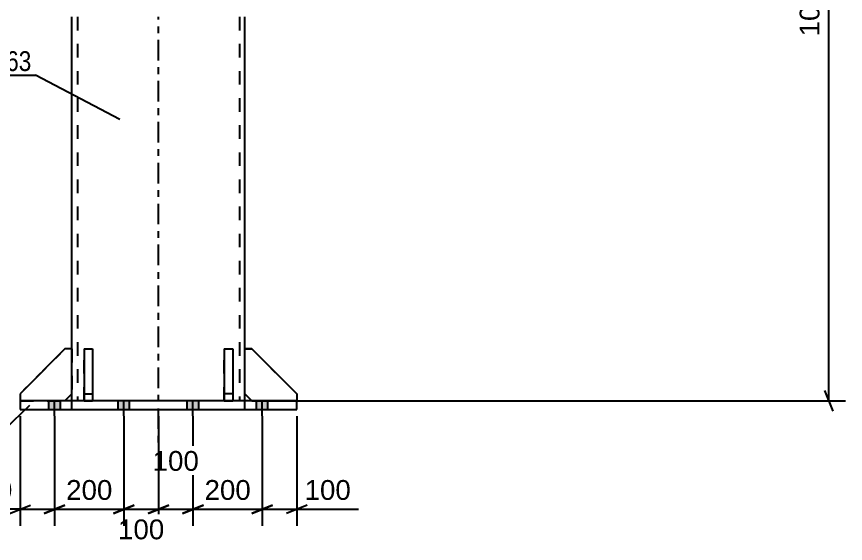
# Model space of a CAD drawing. Header units: millimetres. Extents: x -353 to 488, y -226 to 368.
# Drawn here: x -237.2 to -117.4, y -21.6 to 54.6 of the extents above; entities that cross this region are included whole.
import ezdxf

# ---------------------------------------------------------------- set-up
doc = ezdxf.new("R2010")
doc.units = ezdxf.units.MM
doc.linetypes.add('DXK_LINE_DOT2', pattern=[3.9198, 1.9599, -1.9599])
doc.linetypes.add('DXK_LINE_DOT3', pattern=[5.9187, 2.979, -0.9799, 0.9799, -0.9799])
doc.styles.add('Arial', font='ARIAL.TTF', dxfattribs={"height": 0.2})
doc.styles.add('Arial Narrow', font='ARIALN.TTF', dxfattribs={"height": 0.2})

# ---------------------------------------------------------------- blocks, each defined once
blk = doc.blocks.new('Part-284857872-17321 - 17312')
at = {"color": 2, "linetype": 'Continuous'}
for p, q in [((-196.74, -0.95), (-236.74, -0.95)), ((-236.74, -0.95), (-236.74, -2.2)), ((-229.24, -2.2), (-229.24, -0.95)), ((-204.24, -2.2), (-204.24, -0.95)), ((-196.74, -2.2), (-196.74, -0.95)), ((-236.74, -2.2), (-196.74, -2.2))]:
    blk.add_line(p, q, dxfattribs=at)
blk = doc.blocks.new('Part-284857872-17322 - 17312')
at = {"color": 2, "linetype": 'Continuous'}
for p, q in [((-207.24, 6.55), (-207.24, -0.95)), ((-207.24, 6.55), (-205.99, 6.55)), ((-205.99, 6.55), (-205.99, -0.95)), ((-205.99, 0.05), (-207.24, 0.05)), ((-207.24, -0.95), (-205.99, -0.95))]:
    blk.add_line(p, q, dxfattribs=at)
blk = doc.blocks.new('Part-284857872-17323 - 17312')
at = {"color": 2, "linetype": 'Continuous'}
for p, q in [((-227.49, 6.55), (-227.49, -0.95)), ((-227.49, 6.55), (-226.24, 6.55)), ((-226.24, 6.55), (-226.24, -0.95)), ((-227.49, 0.05), (-226.24, 0.05)), ((-227.49, -0.95), (-226.24, -0.95))]:
    blk.add_line(p, q, dxfattribs=at)
blk = doc.blocks.new('Part-284857872-17324 - 17312')
at = {"color": 7, "linetype": 'DXK_LINE_DOT2'}
for p, q in [((-207.24, -0.95), (-207.24, 6.55)), ((-207.24, 6.55), (-205.99, 6.55)), ((-205.99, 6.55), (-205.99, -0.95)), ((-205.99, 0.05), (-207.24, 0.05)), ((-205.99, -0.95), (-207.24, -0.95))]:
    blk.add_line(p, q, dxfattribs=at)
blk = doc.blocks.new('Part-284857872-17325 - 17312')
at = {"color": 7, "linetype": 'DXK_LINE_DOT2'}
for p, q in [((-227.49, -0.95), (-227.49, 6.55)), ((-227.49, 6.55), (-226.24, 6.55)), ((-226.24, 6.55), (-226.24, -0.95)), ((-227.49, 0.05), (-226.24, 0.05)), ((-226.24, -0.95), (-227.49, -0.95))]:
    blk.add_line(p, q, dxfattribs=at)
blk = doc.blocks.new('Part-284857872-17326 - 17312')
at = {"color": 7, "linetype": 'DXK_LINE_DOT2'}
for p, q in [((-230.24, 6.55), (-236.74, 0.05)), ((-229.24, 6.55), (-230.24, 6.55)), ((-229.24, 0.05), (-229.24, 6.55)), ((-236.74, 0.05), (-236.74, -0.95)), ((-230.24, -0.95), (-229.24, 0.05)), ((-236.74, -0.95), (-230.24, -0.95))]:
    blk.add_line(p, q, dxfattribs=at)
blk = doc.blocks.new('Part-284857872-17327 - 17312')
at = {"color": 2, "linetype": 'Continuous'}
for p, q in [((-230.24, 6.55), (-236.74, 0.05)), ((-229.24, 6.55), (-230.24, 6.55)), ((-236.74, 0.05), (-236.74, -0.95)), ((-230.24, -0.95), (-229.24, 0.05))]:
    blk.add_line(p, q, dxfattribs=at)
at = {"color": 7, "linetype": 'DXK_LINE_DOT2'}
for p, q in [((-229.24, 6.55), (-229.24, 0.05)), ((-236.74, -0.95), (-230.24, -0.95))]:
    blk.add_line(p, q, dxfattribs=at)
blk = doc.blocks.new('Part-284857872-17328 - 17312')
at = {"color": 7, "linetype": 'DXK_LINE_DOT2'}
for p, q in [((-204.24, 0.05), (-204.24, 6.55)), ((-204.24, 6.55), (-203.24, 6.55)), ((-203.24, 6.55), (-196.74, 0.05)), ((-203.24, -0.95), (-204.24, 0.05)), ((-196.74, 0.05), (-196.74, -0.95)), ((-196.74, -0.95), (-203.24, -0.95))]:
    blk.add_line(p, q, dxfattribs=at)
blk = doc.blocks.new('Part-284857872-17329 - 17312')
at = {"color": 2, "linetype": 'Continuous'}
for p, q in [((-203.24, 6.55), (-204.24, 6.55)), ((-196.74, 0.05), (-203.24, 6.55)), ((-203.24, -0.95), (-204.24, 0.05)), ((-196.74, 0.05), (-196.74, -0.95))]:
    blk.add_line(p, q, dxfattribs=at)
at = {"color": 7, "linetype": 'DXK_LINE_DOT2'}
for p, q in [((-204.24, 0.05), (-204.24, 6.55)), ((-196.74, -0.95), (-203.24, -0.95))]:
    blk.add_line(p, q, dxfattribs=at)
blk = doc.blocks.new('Part-284857872-17387 - 17312')
at = {"color": 2, "linetype": 'Continuous'}
for p, q in [((-229.24, -0.95), (-229.24, 54.55)), ((-204.24, -0.95), (-204.24, 54.55))]:
    blk.add_line(p, q, dxfattribs=at)
at = {"color": 7, "linetype": 'DXK_LINE_DOT2'}
for p, q in [((-228.44, 54.55), (-228.44, -0.95)), ((-205.04, 54.55), (-205.04, -0.95)), ((-204.24, -0.95), (-229.24, -0.95))]:
    blk.add_line(p, q, dxfattribs=at)
at = {"color": 7, "linetype": 'DXK_LINE_DOT3'}
blk.add_line((-216.74, -10.95), (-216.74, 54.55), dxfattribs=at)
blk = doc.blocks.new('Bolt-284857872-17405 - 17312')
at = {"linetype": 'Continuous'}
for points in [[(-230.91, -0.95), (-232.56, -0.95), (-232.56, -2.2), (-230.91, -2.2)], [(-230.91, -0.95), (-232.56, -0.95), (-232.56, -2.2), (-230.91, -2.2)], [(-220.91, -0.95), (-222.56, -0.95), (-222.56, -2.2), (-220.91, -2.2)], [(-220.91, -0.95), (-222.56, -0.95), (-222.56, -2.2), (-220.91, -2.2)], [(-210.91, -0.95), (-212.56, -0.95), (-212.56, -2.2), (-210.91, -2.2)], [(-210.91, -0.95), (-212.56, -0.95), (-212.56, -2.2), (-210.91, -2.2)], [(-200.91, -0.95), (-202.56, -0.95), (-202.56, -2.2), (-200.91, -2.2)], [(-200.91, -0.95), (-202.56, -0.95), (-202.56, -2.2), (-200.91, -2.2)]]:
    blk.add_hatch(color=1, dxfattribs=at).paths.add_polyline_path(points)
at = {"color": 1, "linetype": 'Continuous'}
for p, q in [((-232.56, -2.2), (-232.56, -0.95)), ((-232.56, -2.2), (-232.56, -0.95)), ((-231.74, -3.15), (-231.74, -0.95)), ((-231.74, -3.15), (-231.74, -0.95)), ((-230.91, -2.2), (-230.91, -0.95)), ((-230.91, -2.2), (-230.91, -0.95)), ((-222.56, -2.2), (-222.56, -0.95)), ((-222.56, -2.2), (-222.56, -0.95)), ((-221.74, -3.15), (-221.74, -0.95)), ((-221.74, -3.15), (-221.74, -0.95)), ((-220.91, -2.2), (-220.91, -0.95)), ((-220.91, -2.2), (-220.91, -0.95)), ((-212.56, -2.2), (-212.56, -0.95)), ((-212.56, -2.2), (-212.56, -0.95)), ((-211.74, -3.15), (-211.74, -0.95)), ((-211.74, -3.15), (-211.74, -0.95)), ((-210.91, -2.2), (-210.91, -0.95)), ((-210.91, -2.2), (-210.91, -0.95)), ((-202.56, -2.2), (-202.56, -0.95)), ((-202.56, -2.2), (-202.56, -0.95)), ((-201.74, -3.15), (-201.74, -0.95)), ((-201.74, -3.15), (-201.74, -0.95)), ((-200.91, -2.2), (-200.91, -0.95)), ((-200.91, -2.2), (-200.91, -0.95))]:
    blk.add_line(p, q, dxfattribs=at)
blk = doc.blocks.new('StraightDimension-284857872-33377 - 17312')
at = {"color": 7, "linetype": 'Continuous'}
for p, q in [((-236.74, -3.2), (-236.74, -19.03)), ((-231.74, -3.2), (-231.74, -19.03)), ((-236.74, -16.63), (-245.66, -16.63)), ((-236.74, -16.63), (-245.66, -16.63)), ((-238.24, -17.23), (-235.24, -16.03)), ((-236.74, -16.63), (-231.74, -16.63)), ((-230.24, -16.03), (-233.24, -17.23))]:
    blk.add_line(p, q, dxfattribs=at)
at = {"color": 0}
blk.add_wipeout([(-237.26, -15.88), (-237.26, -11.68), (-245.13, -11.68), (-245.13, -15.88)], dxfattribs=at)
at = {"color": 3, "style": 'Arial'}
blk.add_text('100', height=2.865, dxfattribs=at).set_placement((-244.53, -15.28))
blk = doc.blocks.new('StraightDimension-284857872-33372 - 17312')
at = {"color": 7, "linetype": 'Continuous'}
for p, q in [((-201.74, -3.2), (-201.74, -19.03)), ((-196.74, -3.2), (-196.74, -19.03)), ((-203.24, -17.23), (-200.24, -16.03)), ((-201.74, -16.63), (-196.74, -16.63)), ((-195.24, -16.03), (-198.24, -17.23)), ((-196.74, -16.63), (-187.82, -16.63)), ((-196.74, -16.63), (-187.82, -16.63))]:
    blk.add_line(p, q, dxfattribs=at)
at = {"color": 0}
blk.add_wipeout([(-188.34, -15.88), (-188.34, -11.68), (-196.21, -11.68), (-196.21, -15.88)], dxfattribs=at)
at = {"color": 3, "style": 'Arial'}
blk.add_text('100', height=2.865, dxfattribs=at).set_placement((-195.61, -15.28))
blk = doc.blocks.new('StraightDimension-284857872-33373 - 17312')
at = {"color": 7, "linetype": 'Continuous'}
for p, q in [((-211.74, -3.2), (-211.74, -19.03)), ((-201.74, -3.2), (-201.74, -19.03)), ((-213.24, -17.23), (-210.24, -16.03)), ((-211.74, -16.63), (-201.74, -16.63)), ((-200.24, -16.03), (-203.24, -17.23))]:
    blk.add_line(p, q, dxfattribs=at)
at = {"color": 0}
blk.add_wipeout([(-202.8, -15.88), (-202.8, -11.68), (-210.67, -11.68), (-210.67, -15.88)], dxfattribs=at)
at = {"color": 3, "style": 'Arial'}
blk.add_text('200', height=2.865, dxfattribs=at).set_placement((-210.07, -15.28))
blk = doc.blocks.new('StraightDimension-284857872-33374 - 17312')
at = {"color": 7, "linetype": 'Continuous'}
for p, q in [((-216.74, -3.2), (-216.74, -19.03)), ((-211.74, -3.2), (-211.74, -19.03)), ((-218.24, -17.23), (-215.24, -16.03)), ((-216.74, -16.63), (-211.74, -16.63)), ((-210.24, -16.03), (-213.24, -17.23))]:
    blk.add_line(p, q, dxfattribs=at)
at = {"color": 0}
blk.add_wipeout([(-210.3, -11.68), (-210.3, -7.48), (-218.17, -7.48), (-218.17, -11.68)], dxfattribs=at)
at = {"color": 3, "style": 'Arial'}
blk.add_text('100', height=2.865, dxfattribs=at).set_placement((-217.57, -11.08))
blk = doc.blocks.new('StraightDimension-284857872-33375 - 17312')
at = {"color": 7, "linetype": 'Continuous'}
for p, q in [((-221.74, -3.2), (-221.74, -19.48)), ((-216.74, -3.2), (-216.74, -19.48)), ((-223.24, -17.23), (-220.24, -16.03)), ((-221.74, -16.63), (-216.74, -16.63)), ((-215.24, -16.03), (-218.24, -17.23))]:
    blk.add_line(p, q, dxfattribs=at)
at = {"color": 0}
blk.add_wipeout([(-215.3, -21.58), (-215.3, -17.38), (-223.17, -17.38), (-223.17, -21.58)], dxfattribs=at)
at = {"color": 3, "style": 'Arial'}
blk.add_text('100', height=2.865, dxfattribs=at).set_placement((-222.57, -20.98))
blk = doc.blocks.new('StraightDimension-284857872-33376 - 17312')
at = {"color": 7, "linetype": 'Continuous'}
for p, q in [((-231.74, -3.2), (-231.74, -19.03)), ((-221.74, -3.2), (-221.74, -19.03)), ((-233.24, -17.23), (-230.24, -16.03)), ((-231.74, -16.63), (-221.74, -16.63)), ((-220.24, -16.03), (-223.24, -17.23))]:
    blk.add_line(p, q, dxfattribs=at)
at = {"color": 0}
blk.add_wipeout([(-222.8, -15.88), (-222.8, -11.68), (-230.67, -11.68), (-230.67, -15.88)], dxfattribs=at)
at = {"color": 3, "style": 'Arial'}
blk.add_text('200', height=2.865, dxfattribs=at).set_placement((-230.07, -15.28))
blk = doc.blocks.new('StraightDimension-284857872-34796 - 17312')
at = {"color": 7, "linetype": 'Continuous'}
for p, q in [((-119.24, 114.03), (-120.44, 117.03)), ((-154.6, 115.53), (-117.44, 115.53)), ((-119.84, -0.95), (-119.84, 115.53)), ((-120.44, 0.55), (-119.24, -2.45)), ((-203.24, -0.95), (-117.44, -0.95))]:
    blk.add_line(p, q, dxfattribs=at)
at = {"color": 0}
blk.add_wipeout([(-120.59, 63.45), (-124.79, 63.45), (-124.79, 51.13), (-120.59, 51.13)], dxfattribs=at)
at = {"color": 3, "style": 'Arial'}
blk.add_text('10408', height=2.865, rotation=90.0002, dxfattribs=at).set_placement((-121.19, 51.73))
blk = doc.blocks.new('Mark-284857872-23617 - 17312')
at = {"color": 30, "linetype": 'Continuous'}
for p in [(-241.72, 46.12), (-222.33, 39.69)]:
    blk.add_line(p, (-234.49, 46.12), dxfattribs=at)
at = {"color": 0}
blk.add_wipeout([(-235.09, 46.72), (-235.09, 49.72), (-241.12, 49.72), (-241.12, 46.72)], dxfattribs=at)
blk.add_wipeout([(-235.09, 46.72), (-235.09, 49.72), (-241.12, 49.72), (-241.12, 46.72)], dxfattribs=at)
at = {"color": 3, "style": 'Arial Narrow'}
blk.add_text('C63', height=2.863, dxfattribs=at).set_placement((-241.12, 46.72))
blk = doc.blocks.new('Mark-284857872-20235 - 17312')
at = {"color": 30, "linetype": 'Continuous'}
for p in [(-235.38, -1.66), (-250.09, -8.6)]:
    blk.add_line(p, (-242.68, -8.6), dxfattribs=at)
at = {"color": 0}
blk.add_wipeout([(-243.28, -8), (-243.28, -5), (-249.49, -5), (-249.49, -8)], dxfattribs=at)
blk.add_wipeout([(-243.28, -8), (-243.28, -5), (-249.49, -5), (-249.49, -8)], dxfattribs=at)
at = {"color": 3, "style": 'Arial Narrow'}
blk.add_text('BP4', height=2.863, dxfattribs=at).set_placement((-249.49, -8))

msp = doc.modelspace()

# ---------------------------------------------------------------- block references
for name in ['Part-284857872-17387 - 17312', 'Part-284857872-17326 - 17312', 'Part-284857872-17327 - 17312', 'Part-284857872-17323 - 17312', 'Part-284857872-17325 - 17312', 'Part-284857872-17322 - 17312', 'Part-284857872-17324 - 17312', 'Part-284857872-17328 - 17312', 'Part-284857872-17329 - 17312', 'Part-284857872-17321 - 17312', 'Bolt-284857872-17405 - 17312']:
    msp.add_blockref(name, (0, 0))

# ---------------------------------------------------------------- next in the draw order: block references
for name in ['StraightDimension-284857872-34796 - 17312', 'Mark-284857872-23617 - 17312', 'StraightDimension-284857872-33377 - 17312', 'StraightDimension-284857872-33372 - 17312']:
    msp.add_blockref(name, (0, 0))

# ---------------------------------------------------------------- next in the draw order: block references
for name in ['Mark-284857872-20235 - 17312', 'StraightDimension-284857872-33373 - 17312']:
    msp.add_blockref(name, (0, 0))

# ---------------------------------------------------------------- next in the draw order: block references
msp.add_blockref('StraightDimension-284857872-33374 - 17312', (0, 0))

# ---------------------------------------------------------------- next in the draw order: block references
msp.add_blockref('StraightDimension-284857872-33375 - 17312', (0, 0))

# ---------------------------------------------------------------- next in the draw order: block references
msp.add_blockref('StraightDimension-284857872-33376 - 17312', (0, 0))

doc.saveas('drawing.dxf')
